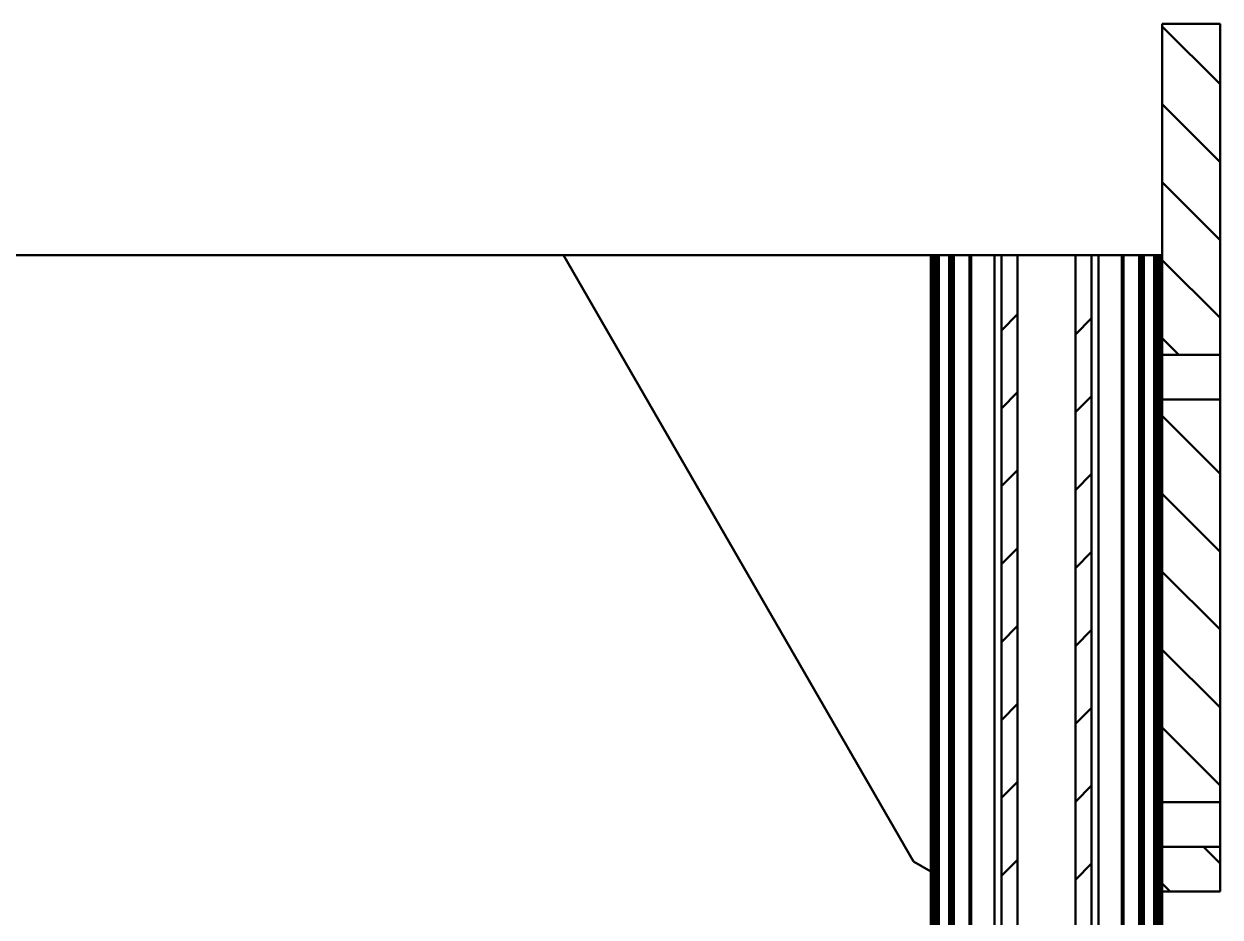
# Model space of a CAD drawing. Header units: millimetres. Extents: x -1615 to 4166, y 5 to 3174.
# Drawn here: x 1686.3 to 1755.2, y 1736.5 to 1788 of the extents above; entities that cross this region are included whole.
import ezdxf

# ---------------------------------------------------------------- set-up
doc = ezdxf.new("R2010")
doc.units = ezdxf.units.MM
doc.header["$LTSCALE"] = 0.25
doc.layers.add('Net dam', color=7, linetype='Continuous', lineweight=50)
pattern_1 = [(45, (1226.1323, 831.8136), (-2.245064, 2.245064), [])]
pattern_2 = [(135, (1226.1323, 831.8136), (-2.245064, -2.245064), [])]

msp = doc.modelspace()

# ---------------------------------------------------------------- hatches: boundary and pattern name
at = {"layer": 'Net dam'}
h = msp.add_hatch(dxfattribs=at)
h.set_pattern_fill('ANSI31', color=256, angle=90, style=0)
h.set_pattern_definition(pattern_2)
h.paths.add_polyline_path([(1755.174, 1787.994), (1751.841, 1787.994), (1751.841, 1768.927), (1755.174, 1768.927)], flags=0)
h = msp.add_hatch(dxfattribs=at)
h.set_pattern_fill('ANSI31', color=256, style=0)
h.set_pattern_definition(pattern_1)
h.paths.add_polyline_path([(1742.574, 1534.66), (1743.508, 1534.66), (1743.508, 1774.66), (1742.574, 1774.66)], flags=0)
h = msp.add_hatch(dxfattribs=at)
h.set_pattern_fill('ANSI31', color=256, style=0)
h.set_pattern_definition(pattern_1)
h.paths.add_polyline_path([(1746.841, 1534.66), (1747.774, 1534.66), (1747.774, 1774.66), (1746.841, 1774.66)], flags=0)
h = msp.add_hatch(dxfattribs=at)
h.set_pattern_fill('ANSI31', color=256, angle=90, style=0)
h.set_pattern_definition(pattern_2)
h.paths.add_polyline_path([(1755.174, 1743.147), (1755.174, 1766.349), (1751.841, 1766.349), (1751.841, 1743.147)], flags=0)
h = msp.add_hatch(dxfattribs=at)
h.set_pattern_fill('ANSI31', color=256, angle=90, style=0)
h.set_pattern_definition(pattern_2)
h.paths.add_polyline_path([(1751.841, 1737.994), (1755.174, 1737.994), (1755.174, 1740.569), (1751.841, 1740.569)], flags=0)

# ---------------------------------------------------------------- linework, layer by layer
for p, q in [((1751.841, 1787.994), (1755.174, 1787.994)), ((1751.841, 1787.994), (1751.841, 1768.927)), ((1755.174, 1787.994), (1755.174, 1768.927)), ((1751.841, 1783.927), (1751.841, 1782.994)), ((1751.841, 1779.66), (1751.841, 1778.727)), ((1674.841, 1774.66), (1738.508, 1774.66)), ((1737.508, 1739.726), (1717.338, 1774.66)), ((1738.508, 1735.167), (1738.508, 1774.66)), ((1738.508, 1774.66), (1738.641, 1774.66)), ((1738.641, 1534.66), (1738.641, 1774.66)), ((1738.641, 1774.66), (1738.708, 1774.66)), ((1738.708, 1534.66), (1738.708, 1774.66)), ((1738.708, 1774.66), (1738.841, 1774.66)), ((1738.841, 1534.66), (1738.841, 1774.66)), ((1738.841, 1774.66), (1738.974, 1774.66)), ((1738.974, 1534.66), (1738.974, 1774.66)), ((1738.974, 1774.66), (1739.574, 1774.66)), ((1739.574, 1534.66), (1739.574, 1774.66)), ((1739.574, 1774.66), (1739.708, 1774.66)), ((1739.708, 1774.66), (1741.934, 1774.66)), ((1739.708, 1534.66), (1739.708, 1774.66)), ((1739.841, 1534.66), (1739.841, 1774.66)), ((1740.745, 1534.66), (1740.745, 1774.66)), ((1740.84, 1534.66), (1740.84, 1774.66)), ((1741.934, 1774.66), (1742.184, 1774.66)), ((1742.184, 1534.66), (1742.184, 1774.66)), ((1742.184, 1774.66), (1742.574, 1774.66)), ((1742.574, 1774.66), (1743.508, 1774.66)), ((1742.574, 1774.66), (1742.574, 1534.66)), ((1743.508, 1774.66), (1743.508, 1534.66)), ((1746.841, 1774.66), (1743.508, 1774.66)), ((1746.841, 1534.66), (1746.841, 1774.66)), ((1746.841, 1774.66), (1747.774, 1774.66)), ((1747.774, 1534.66), (1747.774, 1774.66)), ((1747.774, 1774.66), (1748.165, 1774.66)), ((1748.165, 1534.66), (1748.165, 1774.66)), ((1748.165, 1774.66), (1748.415, 1774.66)), ((1748.415, 1774.66), (1750.641, 1774.66)), ((1749.509, 1534.66), (1749.509, 1774.66)), ((1749.603, 1534.66), (1749.603, 1774.66)), ((1750.508, 1534.66), (1750.508, 1774.66)), ((1750.641, 1534.66), (1750.641, 1774.66)), ((1750.641, 1774.66), (1750.774, 1774.66)), ((1750.774, 1534.66), (1750.774, 1774.66)), ((1750.774, 1774.66), (1751.374, 1774.66)), ((1751.374, 1534.66), (1751.374, 1774.66)), ((1751.374, 1774.66), (1751.508, 1774.66)), ((1751.508, 1534.66), (1751.508, 1774.66)), ((1751.508, 1774.66), (1751.641, 1774.66)), ((1751.641, 1534.66), (1751.641, 1774.66)), ((1751.641, 1774.66), (1751.708, 1774.66)), ((1751.708, 1534.66), (1751.708, 1774.66)), ((1751.708, 1774.66), (1751.841, 1774.66)), ((1751.841, 1768.927), (1755.174, 1768.927)), ((1751.841, 1766.349), (1751.841, 1768.927)), ((1755.174, 1766.349), (1755.174, 1768.927)), ((1755.174, 1766.349), (1751.841, 1766.349)), ((1751.841, 1766.349), (1751.841, 1743.147)), ((1755.174, 1766.349), (1755.174, 1743.147)), ((1751.841, 1743.147), (1755.174, 1743.147)), ((1751.841, 1740.569), (1751.841, 1743.147)), ((1755.174, 1740.569), (1755.174, 1743.147)), ((1755.174, 1740.569), (1751.841, 1740.569)), ((1751.841, 1740.569), (1751.841, 1737.994)), ((1755.174, 1740.569), (1755.174, 1737.994)), ((1737.508, 1739.726), (1738.508, 1739.148)), ((1755.174, 1737.994), (1751.841, 1737.994)), ((1751.841, 1534.66), (1751.841, 1737.994))]:
    msp.add_line(p, q, dxfattribs=at)

doc.saveas('drawing.dxf')
